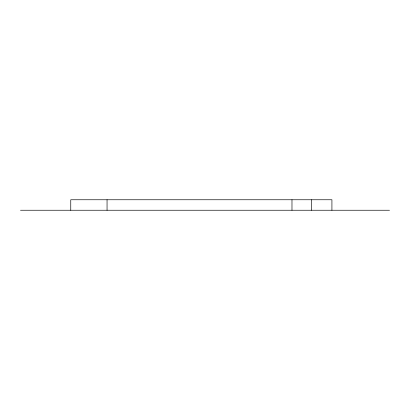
<?xml version="1.0" encoding="UTF-8"?>
<svg xmlns="http://www.w3.org/2000/svg" width="410" height="410" viewBox="0 0 410 410"><rect width="100%" height="100%" fill="white"/><g stroke="black" fill="none" stroke-linecap="round" stroke-linejoin="round"><path stroke-width="0.61" d="M20.5 210.243L389.5 210.243M331.921 210.243L331.921 199.757L70.756 199.757L70.756 210.243M311.533 199.757L311.533 210.243M291.981 199.757L291.981 210.243M107.051 199.757L107.051 210.243"/></g></svg>
